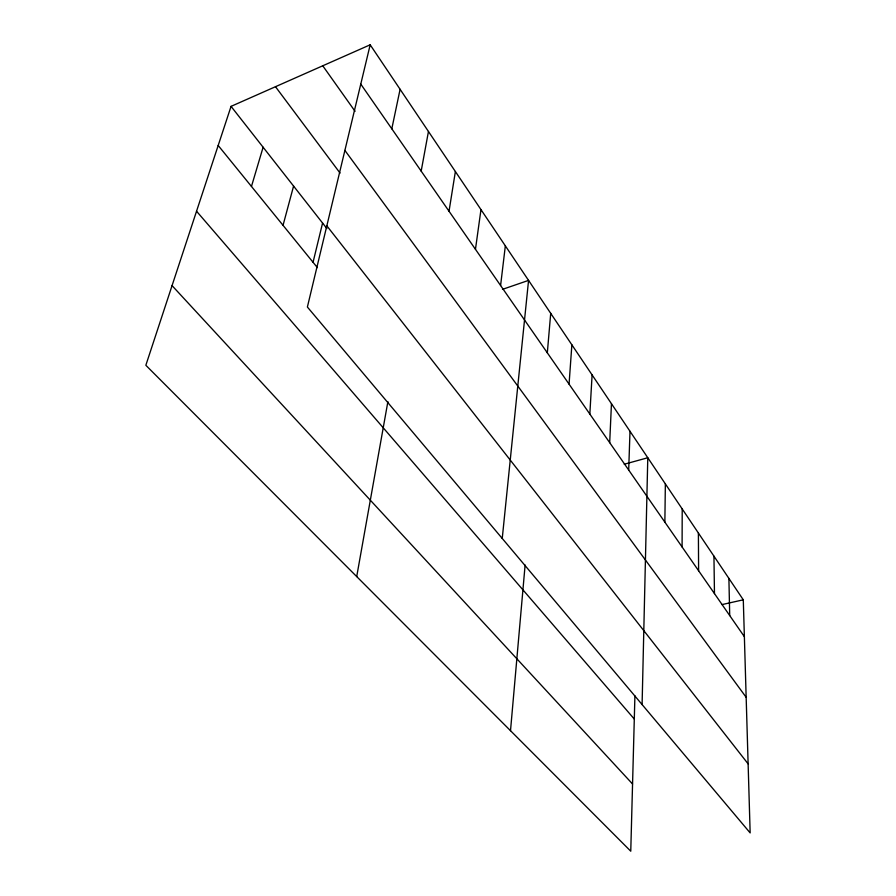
<?xml version="1.0" encoding="UTF-8"?>
<svg xmlns="http://www.w3.org/2000/svg" width="896" height="896" viewBox="0 0 896 896"><rect width="100%" height="100%" fill="white"/><g stroke="black" fill="none" stroke-linecap="round" stroke-linejoin="round"><path stroke-width="1.34" d="M682.091 546.963L682.214 508.962M664.866 522.155L665.358 483.896M642.096 704.558L647.786 457.755L624.232 464.24M634.917 695.8L630.762 851.2L145.846 365.277L231.056 106.366L370.182 44.8L743.288 599.816L750.154 832.899L307.384 307.026L370.182 44.8M628.69 470.042L630 431.301M609.694 442.669L611.453 403.715M589.837 414.064L592.099 374.92M569.061 384.149L571.872 344.826M547.322 352.822L550.715 313.342M510.507 730.699L525.112 565.018M502.242 538.451L528.562 280.392L502.477 289.352M500.595 285.522L505.344 245.851M475.462 249.312L480.973 209.608M449.03 211.232L455.381 171.528M356.709 576.576L387.89 401.621M421.176 171.114L428.456 131.477M391.81 128.8L400.098 89.298M313.051 262.293L322.582 223.048M283.035 225.333L293.586 186.077M251.462 186.446L263.11 147.235M722.008 604.587L743.288 599.816M172.066 285.622L632.554 783.989M196.549 211.232L634.29 719.04M218.187 145.477L317.386 267.624M326.838 225.826L748.115 763.851M231.056 106.366L326.894 228.547M275.486 86.71L340.054 173.074M344.893 150.405L746.155 697.278M322.762 65.789L355.062 111.306M360.774 84.101L744.374 636.675M728.896 578.413L729.714 615.563M713.944 556.17L714.47 593.611M698.387 533.042L698.611 570.763"/></g></svg>
